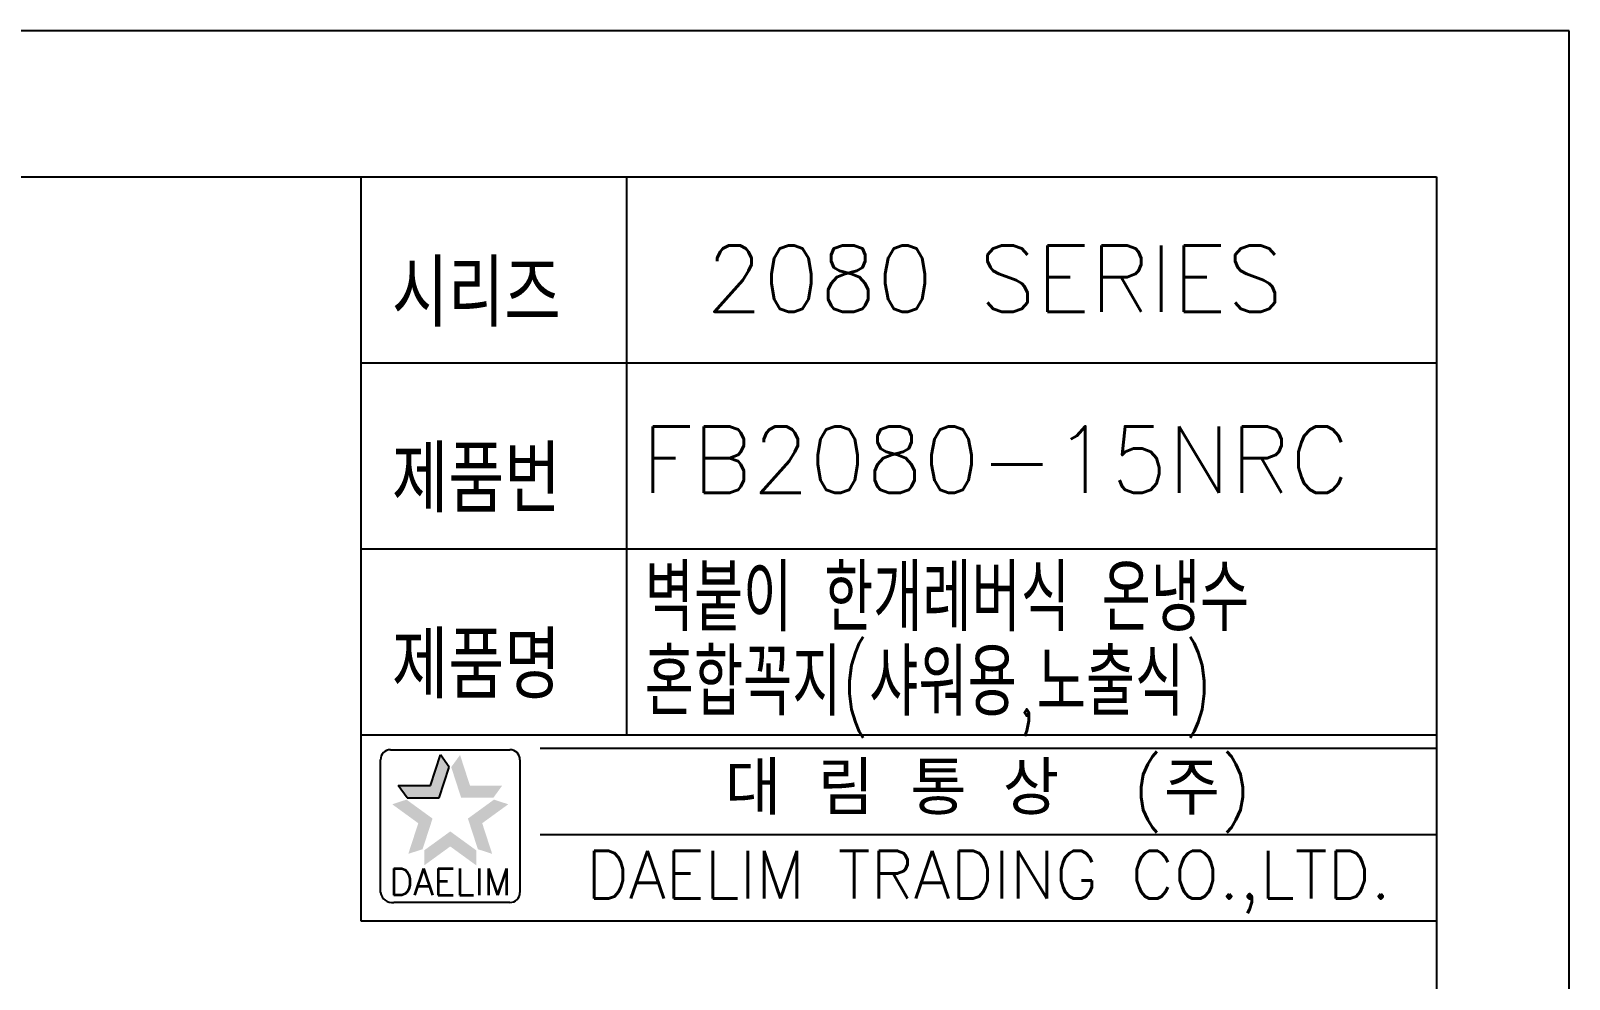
# Model space of a CAD drawing. Extents: x -4793 to -4496, y 492 to 912.
# Drawn here: x -4612.3 to -4496.4, y 840.7 to 912.1 of the extents above; entities that cross this region are included whole.
import ezdxf
from ezdxf.enums import TextEntityAlignment as Align

# ---------------------------------------------------------------- set-up
doc = ezdxf.new("R2010")
doc.units = 0
doc.header["$LTSCALE"] = 7
doc.header["$MEASUREMENT"] = 0
doc.layers.get('0').update_dxf_attribs({"color": 2, "linetype": 'CONTINUOUS'})
doc.layers.add('D', color=2, linetype='CONTINUOUS')
doc.layers.add('TXT', color=5, linetype='CONTINUOUS')
doc.styles.add('GHS', font='romans', dxfattribs={"bigfont": 'ghs'})
doc.styles.add('ROMANS', font='romans')

# ---------------------------------------------------------------- blocks, each defined once
blk = doc.blocks.new('BORDER')
for p, q in [((1.00000000000004, 0), (1.00000000000004, 1.00000000000004)), ((0, 0), (1.00000000000004, 0))]:
    blk.add_line(p, q)

msp = doc.modelspace()

# ---------------------------------------------------------------- linework, layer by layer
at = {"color": 7}
for p, q in [((-4587.435415056842, 901.0926336357084), (-4587.435415056842, 845.0926336357084)), ((-4567.435415056842, 901.0926336357084), (-4567.435415056842, 859.0926336357084)), ((-4587.435415056842, 887.0926336357084), (-4506.435415056842, 887.0926336357084)), ((-4587.435415056842, 873.0926336357084), (-4506.435415056842, 873.0926336357084)), ((-4587.435415056842, 859.0926336357084), (-4506.435415056842, 859.0926336357084)), ((-4587.435415056842, 845.0926336357084), (-4506.435415056842, 845.0926336357084))]:
    msp.add_line(p, q, dxfattribs=at)
at = {"color": 2, "linetype": 'Continuous'}
for p, q in [((-4585.207924701257, 857.977158899012), (-4576.207924701257, 857.977158899012)), ((-4573.935415056842, 858.0926336357084), (-4506.435415056842, 858.0926336357084)), ((-4585.957924701257, 847.227158899012), (-4585.957924701257, 857.227158899012)), ((-4575.457924701257, 857.227158899012), (-4575.457924701257, 847.227158899012)), ((-4573.935415056842, 851.5926336357084), (-4506.435415056842, 851.5926336357084)), ((-4576.207924701257, 846.477158899012), (-4584.957924701257, 846.477158899012))]:
    msp.add_line(p, q, dxfattribs=at)
at = {"color": 2}
for p, q in [((-4582.196276595792, 855.2756995379536), (-4581.446907006981, 857.5820219847051)), ((-4580.781805858596, 856.6665887887871), (-4581.446907006981, 857.5820219847051)), ((-4581.531175447411, 854.3602663420356), (-4580.781805858596, 856.6665887887871)), ((-4584.621287525466, 855.2756995379536), (-4582.196276595792, 855.2756995379536)), ((-4583.956186377085, 854.3602663420356), (-4584.621287525466, 855.2756995379536)), ((-4583.956186377085, 854.3602663420356), (-4581.531175447411, 854.3602663420356))]:
    msp.add_line(p, q, dxfattribs=at)
at = {"color": 2, "linetype": 'Continuous'}
for centre, radius, start, end in [((-4585.207924701257, 857.227158899012), 0.75, 90, 180), ((-4576.207924701257, 857.227158899012), 0.75, 0, 90), ((-4585.082924701257, 847.352158899012), 0.8838834764831844, 188.1301023541739, 278.1301023541153), ((-4576.207924701257, 847.227158899012), 0.75, 270, 0)]:
    msp.add_arc(centre, radius, start, end, dxfattribs=at)
at = {"color": 2}
for points in [[(-4582.196276595792, 855.2756995379536), (-4581.531175447411, 854.3602663420356), (-4581.446907006981, 857.5820219847051), (-4580.781805858596, 856.6665887887871)], [(-4579.968942395533, 857.5820219847051), (-4580.634043543914, 856.6665887887871), (-4579.219572806718, 855.2756995379536), (-4579.884673955103, 854.3602663420356)], [(-4584.621287525466, 855.2756995379536), (-4583.956186377085, 854.3602663420356), (-4582.196276595792, 855.2756995379536), (-4581.531175447411, 854.3602663420356)], [(-4579.219572806718, 855.2756995379536), (-4579.884673955103, 854.3602663420356), (-4576.794561877045, 855.2756995379536), (-4577.459663025425, 854.3602663420356)], [(-4583.116128653839, 852.4446860022731), (-4582.039972389799, 852.7943503686843), (-4585.078003707489, 853.8700716633834), (-4584.001847443449, 854.2197360297946)], [(-4576.337845695025, 853.8700716633834), (-4577.414001959061, 854.2197360297946), (-4578.299720748675, 852.4446860022731), (-4579.375877012711, 852.7943503686843)], [(-4583.865498242651, 850.138363555518), (-4582.789341978614, 850.4880279219292), (-4583.116128653839, 852.4446860022731), (-4582.039972389799, 852.7943503686843)], [(-4578.299720748675, 852.4446860022731), (-4579.375877012711, 852.7943503686843), (-4577.55035115986, 850.138363555518), (-4578.6265074239, 850.4880279219292)], [(-4580.707924701257, 850.6950234146138), (-4580.707924701257, 851.8265610736275), (-4582.669799754907, 849.2696377535035), (-4582.669799754907, 850.4011754125172)], [(-4578.746049647607, 849.2696377535035), (-4578.746049647607, 850.4011754125172), (-4580.707924701257, 850.6950234146138), (-4580.707924701257, 851.8265610736275)]]:
    msp.add_solid(points, dxfattribs=at)
at = {"layer": 'TXT'}
for p, q in [((-4780.435415056842, 901.0926336357084), (-4506.435415056842, 901.0926336357084)), ((-4506.435415056842, 901.0926336357084), (-4506.435415056842, 506.0926336357325))]:
    msp.add_line(p, q, dxfattribs=at)

# ---------------------------------------------------------------- block references
at = {"xscale": 420, "yscale": 297, "zscale": 420, "rotation": 90}
msp.add_blockref('BORDER', (-4496.435415056842, 492.092633635707), dxfattribs=at)

# ---------------------------------------------------------------- texts
at = {"color": 7, "linetype": 'Continuous'}
for s, height, style, p in [('대 림 통 상  (주)', 4, 'GHS', (-4540.175070678508, 854.7877291198824)), ('DAELIM TRADING CO.,LTD.', 3.6, 'ROMANS', (-4540.175070678508, 848.0203843111617))]:
    msp.add_text(s, height=height, dxfattribs=dict(at, style=style)).set_placement(p, align=Align.MIDDLE)
at = {"color": 2, "linetype": 'Continuous', "style": 'ROMANS'}
msp.add_text('DAELIM', height=2, dxfattribs=at).set_placement((-4580.707924701257, 847.0271588990149), align=Align.CENTER)
at = {"layer": 'D', "color": 7, "style": 'GHS'}
msp.add_text('2080 SERIES', height=5, dxfattribs=at).set_placement((-4561.453015391382, 890.9376441718073))
at = {"layer": 'D', "style": 'GHS'}
for s, width, p in [('시리즈', 0.8, (-4585.095051592716, 889.8220227602674)), ('제품번', 0.8, (-4585.095051592716, 875.8220227602674)), ('벽붙이 한개레버식 온냉수 ', 0.7, (-4566.061312474443, 866.8920320488146)), ('제품명', 0.8, (-4585.095051592716, 861.8220227602674)), ('혼합꼭지(샤워용,노출식)', 0.7, (-4566.061312474443, 860.5330613645024))]:
    msp.add_text(s, height=5, dxfattribs=dict(at, width=width)).set_placement(p)
msp.add_text('FB2080-15NRC', height=5, dxfattribs=at).set_placement((-4566.314843374594, 877.3077767725867))

doc.saveas('drawing.dxf')
